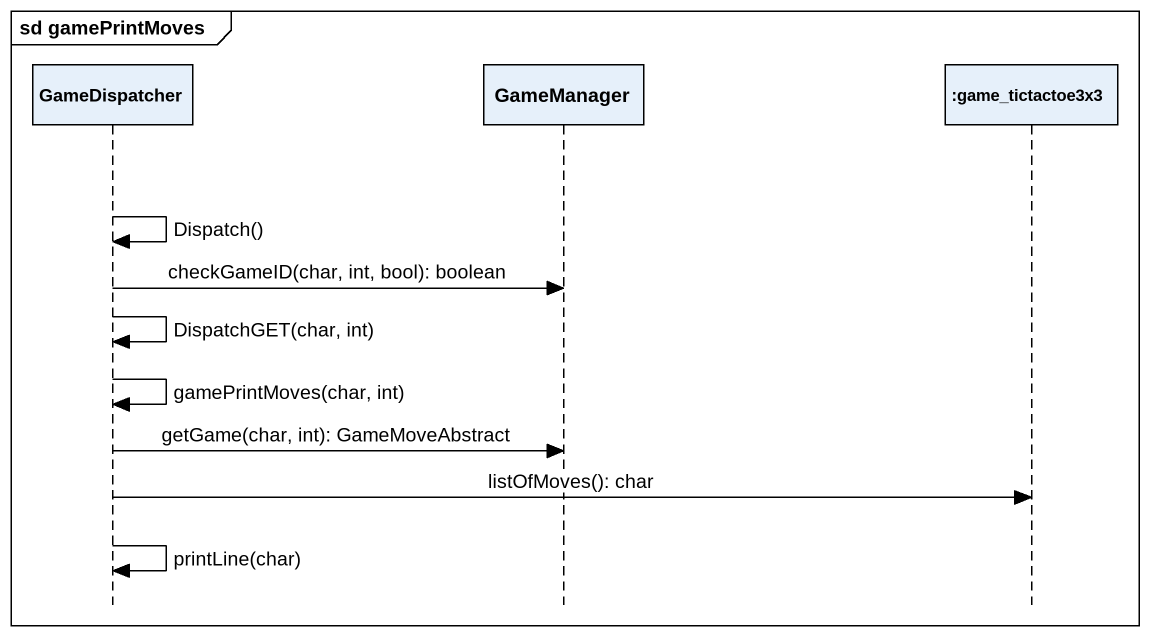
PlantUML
@startuml
mainframe sd gamePrintMoves
hide footbox
participant GameDispatcher
participant GameManager
participant ":game_tictactoe3x3" as game_tictactoe3x3

GameDispatcher -> GameDispatcher : Dispatch()
GameDispatcher -> GameManager : checkGameID(char, int, bool): boolean
GameDispatcher -> GameDispatcher : DispatchGET(char, int)
GameDispatcher -> GameDispatcher : gamePrintMoves(char, int)
GameDispatcher -> GameManager : getGame(char, int): GameMoveAbstract
GameDispatcher -> game_tictactoe3x3 : listOfMoves(): char
GameDispatcher -> GameDispatcher : printLine(char)
@enduml
